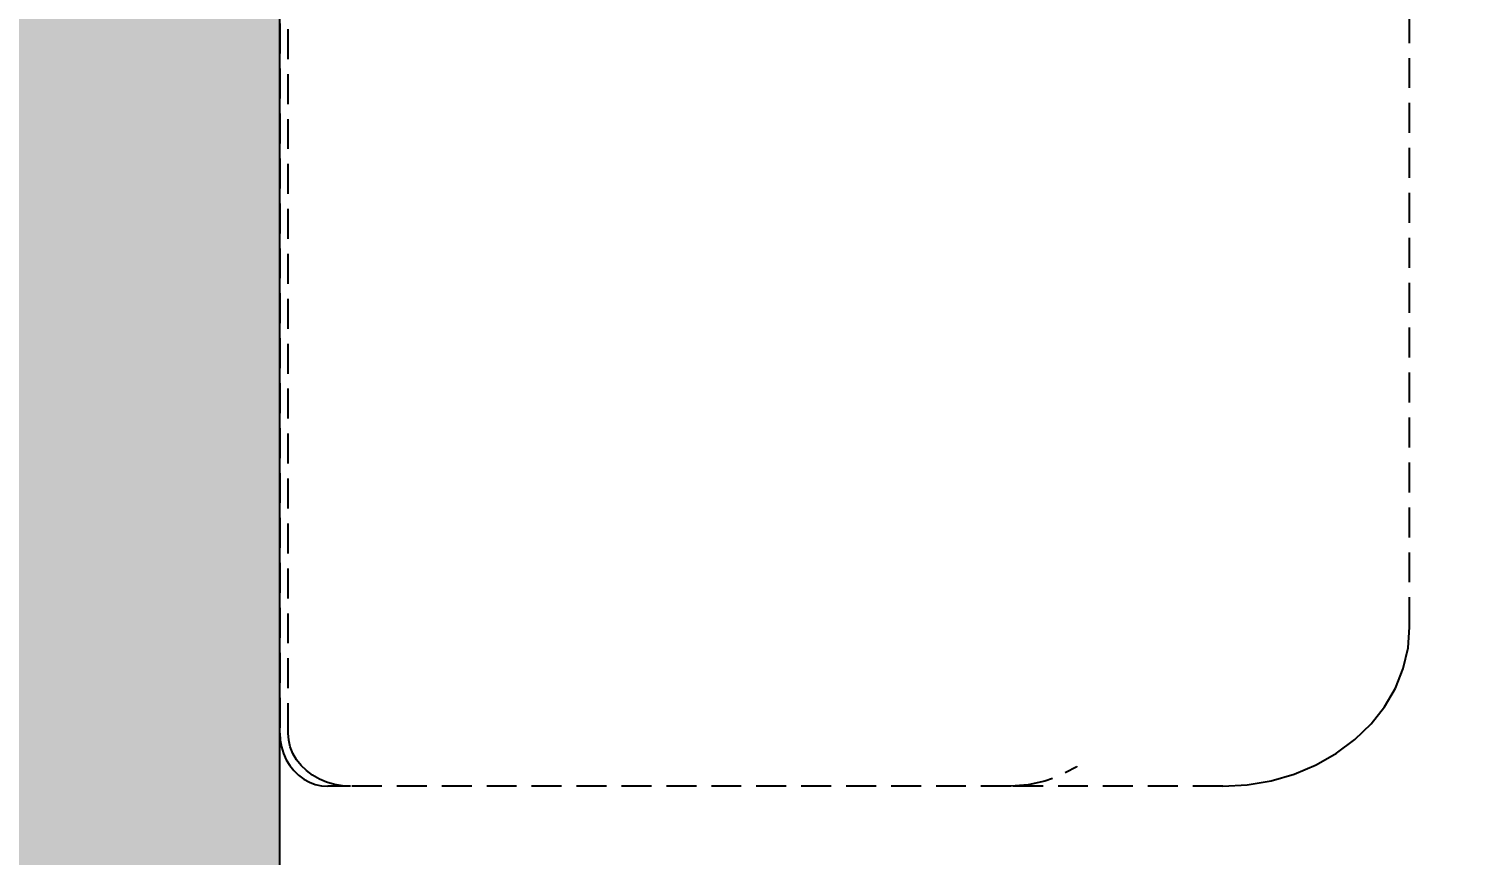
# Model space of a CAD drawing. Header units: millimetres. Extents: x 0 to 460473, y -68369 to 85219.
# Drawn here: x 221381.6 to 221680.1, y -29801.7 to -29629.2 of the extents above; entities that cross this region are included whole.
import ezdxf

# ---------------------------------------------------------------- set-up
doc = ezdxf.new("R2010")
doc.units = ezdxf.units.MM
doc.header["$LTSCALE"] = 50
doc.linetypes.add('HIDDEN2', pattern=[0.1875, 0.125, -0.0625])
for name, color, linetype in [('DIM', 7, 'Continuous'), ('ha', 8, 'Continuous'), ('hid', 8, 'HIDDEN2'), ('wall', 2, 'Continuous')]:
    doc.layers.add(name, color=color, linetype=linetype)
doc.styles.add('맑은 고딕', font='malgun.ttf')
doc.dimstyles.new('DH IN40', dxfattribs={"dimscale": 40, "dimtxt": 2.5, "dimasz": 1, "dimexe": 1.5, "dimexo": 1.5, "dimtad": 1, "dimdec": 7, "dimlunit": 6, "dimtxsty": '맑은 고딕', "dimblk": 'ARCHTICK', "dimcen": 2.5, "dimclrd": 256, "dimclre": 256, "dimclrt": 256, "dimadec": 0, "dimazin": 0, "dimtfac": 1, "dimtdec": 7, "dimtix": 1, "dimtmove": 0, "dimatfit": 3, "dimldrblk": 'ARCHTICK', "dimfxl": 1, "dimtfillclr": 1, "dimlwd": -1, "dimlwe": -1, "dimarcsym": 0})

# ---------------------------------------------------------------- blocks, each defined once
blk = doc.blocks.new('EWEDSF')
at = {"layer": 'ha', "transparency": 33554559}
h = blk.add_hatch(color=256, dxfattribs=at)
h.dxf.hatch_style = 1
h.paths.add_polyline_path([(221644, 39079.7), (221234, 39079.7), (221234, 28399.7), (221644, 28399.7), (221644, 28599.7), (221434, 28599.7), (221434, 29629.7), (222444, 29629.7), (222444, 29829.7), (221434, 29829.7), (221434, 34179.7), (222174, 34179.7), (222174, 34379.7), (221434, 34379.7), (221434, 36479.7), (222874, 36479.7), (222874, 34379.7), (222874, 34179.7), (224134, 34179.7), (224134, 34379.7), (223224, 34379.7), (223224, 37426.7), (223974, 37426.7), (223974, 37626.7), (222874, 37626.7), (222874, 36679.7), (222054, 36679.7), (222054, 37854.7), (221434, 37854.7), (221434, 38879.7), (221644, 38879.7)])
h.paths.add_polyline_path([(221434, 37754.7), (221954, 37754.7), (221954, 37454.7), (221954, 36679.7), (221434, 36679.7), (221434, 37454.7)], flags=16)
h.paths.add_polyline_path([(224484, 39079.2), (224244, 39079.2), (224244, 38879.7), (224484, 38879.7)])
h.paths.add_polyline_path([(226084, 37626.7), (225174, 37626.7), (225174, 37426.7), (226084, 37426.7)])
at = {"layer": 'wall', "color": 2}
blk.add_line((221434, 37854.7), (221434, 38879.7), dxfattribs=at)
blk = doc.blocks.new('_ArchTick')
at = {"color": 0, "linetype": 'ByBlock', "const_width": 0.15}
blk.add_lwpolyline([(-0.5, -0.5), (0.5, 0.5)], dxfattribs=at)
blk = doc.blocks.new('*D385')
at = {"layer": 'Defpoints', "color": 0, "transparency": 16777216}
for p in [(221434, -29027.76), (221234, -30052.76), (221434, -30052.76)]:
    blk.add_point(p, dxfattribs=at)
at = {"layer": 'DIM', "transparency": 16777216}
for p, q in [((221374, -29027.76), (221174, -29027.76)), ((221234, -29027.76), (221234, -30052.76)), ((221374, -30052.76), (221174, -30052.76))]:
    blk.add_line(p, q, dxfattribs=at)
at = {"layer": 'DIM', "transparency": 16777216, "xscale": 40, "yscale": 40, "zscale": 40}
for p, rotation in [((221234, -29027.76), 90), ((221234, -30052.76), 270)]:
    blk.add_blockref('_ArchTick', p, dxfattribs=dict(at, rotation=rotation))
at = {"layer": 'DIM', "transparency": 16777216, "insert": (221148.67, -29540.26), "char_height": 100, "attachment_point": 5, "rotation": 90, "style": '맑은 고딕'}
blk.add_mtext('1,025', dxfattribs=at)

msp = doc.modelspace()

# ---------------------------------------------------------------- linework, layer by layer
at = {"layer": 'hid'}
for p, q in [((221433.99868442, -29356.31328172), (221433.99868442, -29776.21328172)), ((221435.74868442, -29776.21328172), (221435.74868442, -29356.31328172)), ((221669.74868442, -29754.11328172), (221669.74868442, -29624.35609552)), ((221669.41503401, -29758.44022499), (221669.74868442, -29754.11328172)), ((221668.41979164, -29762.69313307), (221669.41503401, -29758.44022499)), ((221666.77998619, -29766.7992375), (221668.41979164, -29762.69313307)), ((221664.52367517, -29770.68828172), (221666.77998619, -29766.7992375)), ((221661.68946469, -29774.29372309), (221664.52367517, -29770.68828172)), ((221658.32584888, -29777.55387152), (221661.68946469, -29774.29372309)), ((221433.99868442, -29776.21328172), (221434.0842358, -29777.65559614)), ((221434.0842358, -29777.65559614), (221434.33942616, -29779.07323217)), ((221435.85990122, -29777.65559614), (221435.74868442, -29776.21328172)), ((221436.19164868, -29779.07323217), (221435.85990122, -29777.65559614)), ((221654.49038015, -29780.41294495), (221658.32584888, -29777.55387152)), ((221434.33942616, -29779.07323217), (221434.75988909, -29780.44193365)), ((221434.75988909, -29780.44193365), (221435.33843038, -29781.73828172)), ((221435.33843038, -29781.73828172), (221436.06515102, -29782.94009551)), ((221436.7382505, -29780.44193365), (221436.19164868, -29779.07323217)), ((221437.49035417, -29781.73828172), (221436.7382505, -29780.44193365)), ((221438.43509099, -29782.94009551), (221437.49035417, -29781.73828172)), ((221650.24868442, -29782.82202386), (221654.49038015, -29780.41294495)), ((221436.06515102, -29782.94009551), (221436.92761661, -29784.02681165)), ((221436.92761661, -29784.02681165), (221437.91107013, -29784.97983613)), ((221439.55629626, -29784.02681165), (221438.43509099, -29782.94009551)), ((221440.83478584, -29784.97983613), (221439.55629626, -29784.02681165)), ((221600.27215609, -29783.19907826), (221597.8833837, -29784.50078172)), ((221600.31390031, -29783.16825694), (221600.27215609, -29783.19907826)), ((221640.84262718, -29786.13372286), (221645.67333828, -29784.73988822)), ((221645.67333828, -29784.73988822), (221650.24868442, -29782.82202386)), ((221437.91107013, -29784.97983613), (221438.99868442, -29785.78286243)), ((221438.99868442, -29785.78286243), (221440.17185009, -29786.42215055)), ((221440.17185009, -29786.42215055), (221441.41049397, -29786.8867621)), ((221442.24868442, -29785.78286243), (221440.83478584, -29784.97983613)), ((221441.41049397, -29786.8867621), (221442.6934225, -29787.16874744)), ((221443.7737998, -29786.42215055), (221442.24868442, -29785.78286243)), ((221442.6934225, -29787.16874744), (221443.99868442, -29787.26328172)), ((221445.38403683, -29786.8867621), (221443.7737998, -29786.42215055)), ((221448.74868442, -29787.26328172), (221443.99868442, -29787.26328172)), ((221447.05184392, -29787.16874744), (221445.38403683, -29786.8867621)), ((221448.74868442, -29787.26328172), (221447.05184392, -29787.16874744)), ((221586.54562777, -29787.26328172), (221448.74868442, -29787.26328172)), ((221590.12897072, -29787.00375622), (221586.54562777, -29787.26328172)), ((221630.74868442, -29787.26328172), (221586.54562777, -29787.26328172)), ((221593.65100167, -29786.22962028), (221590.12897072, -29787.00375622)), ((221595.20946164, -29785.64504669), (221593.65100167, -29786.22962028)), ((221630.74868442, -29787.26328172), (221635.83920591, -29786.97967887)), ((221635.83920591, -29786.97967887), (221640.84262718, -29786.13372286))]:
    msp.add_line(p, q, dxfattribs=at)

# ---------------------------------------------------------------- block references
at = {"layer": 'ha'}
msp.add_blockref('EWEDSF', (0, -67907.45838072), dxfattribs=at)

# ---------------------------------------------------------------- dimensions: what is measured, and where the dimension line sits
at = {"layer": 'DIM'}
dim = msp.add_linear_dim(base=(221233.9986844189, -30052.76328172), p1=(221433.9986844184, -29027.76328172), p2=(221433.9986844184, -30052.76328172), angle=90, dimstyle='DH IN40', dxfattribs=at)
dim.commit()
dim.dimension.update_dxf_attribs({"geometry": '*D385', "text_midpoint": (221148.6725974624, -29540.2632817201)})

doc.saveas('drawing.dxf')
